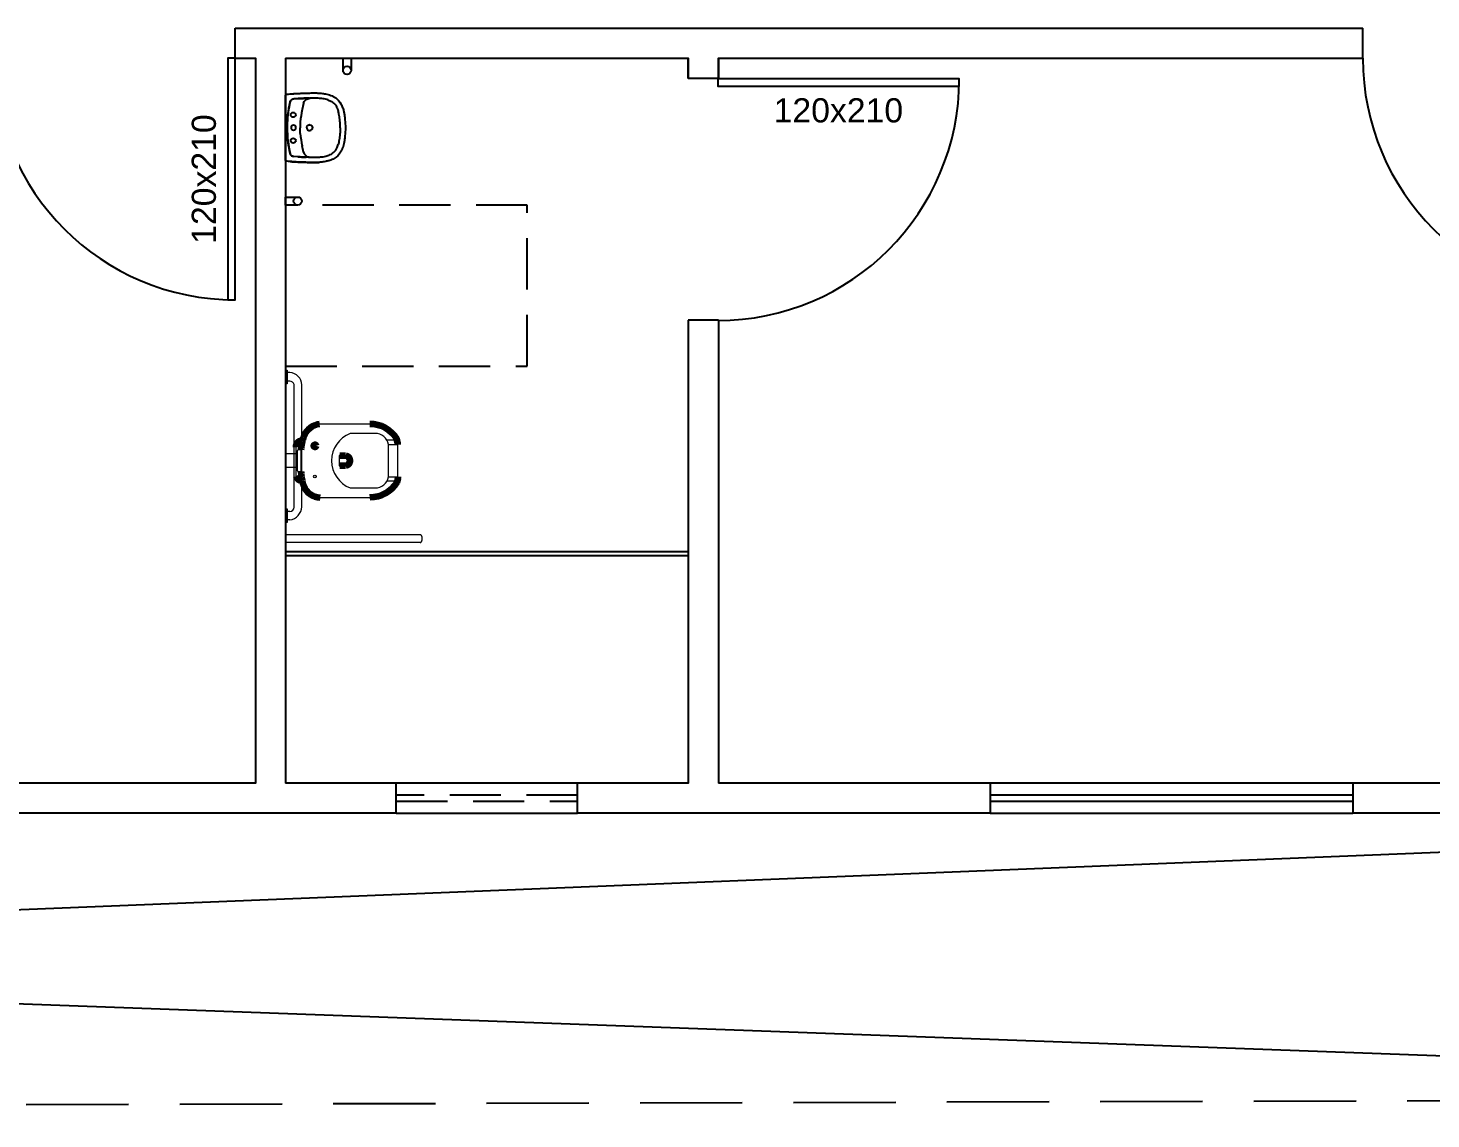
# Model space of a CAD drawing. Header units: centimetres. Extents: x 45464 to 685908, y 11779 to 14769.
# Drawn here: x 683614 to 684311, y 11803 to 12344 of the extents above; entities that cross this region are included whole.
import ezdxf
from ezdxf.enums import TextEntityAlignment as Align

# ---------------------------------------------------------------- set-up
doc = ezdxf.new("R2010")
doc.units = ezdxf.units.CM
doc.header["$LTSCALE"] = 4
doc.linetypes.add('DASHED2', pattern=[9.525, 6.35, -3.175])
doc.linetypes.add('HIDDENX2', pattern=[19.05, 12.7, -6.35])
for name, color, linetype in [('0.1', 1, 'Continuous'), ('0.2', 2, 'Continuous'), ('0.6', 6, 'Continuous'), ('02-CONT', 2, 'Continuous'), ('08', 8, 'Continuous'), ('PDF1_PH - Metal', 253, 'Continuous'), ('PROJEÇÕES', 1, 'DASHED2')]:
    doc.layers.add(name, color=color, linetype=linetype)
doc.styles.add('2mm 1-50', font='arial.ttf', dxfattribs={"height": 0.1})

# ---------------------------------------------------------------- blocks, each defined once
blk = doc.blocks.new('1_00e-flat-25-flat-1')
at = {"color": 1}
blk.add_arc((34.09, 62.7), 120, 180, 270, dxfattribs=at)
at = {"layer": '02-CONT'}
blk.add_lwpolyline([(34.09, 62.7), (30.49, 62.7), (30.49, -57.3), (34.09, -57.3)], close=True, dxfattribs=at)
blk = doc.blocks.new('1_00e-flat-24-flat-1')
at = {"color": 1}
blk.add_arc((34.09, 62.7), 120, 180, 270, dxfattribs=at)
at = {"layer": '02-CONT'}
blk.add_lwpolyline([(34.09, 62.7), (30.49, 62.7), (30.49, -57.3), (34.09, -57.3)], close=True, dxfattribs=at)
blk = doc.blocks.new('1_00e-flat-18-flat-1')
at = {"color": 1}
blk.add_arc((-62.7, 34.09), 120, 270, 0, dxfattribs=at)
at = {"layer": '02-CONT'}
blk.add_lwpolyline([(-62.7, 34.09), (-62.7, 30.49), (57.3, 30.49), (57.3, 34.09)], close=True, dxfattribs=at)
blk = doc.blocks.new('Barra 3-flat-12-flat-1')
at = {"layer": 'PDF1_PH - Metal', "lineweight": 9}
for points in [[(-25386.64, 19064.78), (-25386.64, 19071.54), (-25385.79, 19071.54), (-25385.79, 19064.78)], [(-25386.64, 18995.83), (-25386.64, 19002.59), (-25385.79, 19002.59), (-25385.79, 18995.83)]]:
    blk.add_lwpolyline(points, close=True, dxfattribs=at)
for points in [[(-25384.53, 19070.28), (-25385.79, 19070.28)], [(-25384.53, 19066.05), (-25385.79, 19066.05)], [(-25382.41, 19003.44), (-25382.41, 19064.35)], [(-25378.6, 19003.44), (-25378.6, 19064.35)], [(-25384.53, 19001.32), (-25385.79, 19001.32)], [(-25384.53, 18997.09), (-25385.79, 18997.09)]]:
    blk.add_lwpolyline(points, dxfattribs=at)
for centre, radius, start, end in [((-25384.75, 19064.14), 6.14, 0.03605, 87.94775), ((-25384.6, 19063.79), 2.26, 14.50164, 88.18154), ((-25385.58, 19004), 6.99, 278.69361, 357.12994), ((-25384.68, 19003.59), 2.27, 273.77353, 356.2236)]:
    blk.add_arc(centre, radius, start, end, dxfattribs=at)
blk = doc.blocks.new('bacia sanit-flat-10-flat-1')
at = {"layer": 'PDF1_PH - Metal', "lineweight": 9}
for points in [[(16680.07, -24414.14), (16655.12, -24414.14)], [(16682.61, -24418.79), (16682.19, -24418.79), (16681.77, -24418.79), (16681.34, -24418.79), (16680.5, -24418.79), (16672.04, -24418.79), (16671.61, -24418.79), (16671.19, -24418.79), (16670.77, -24418.79), (16670.34, -24418.79)], [(16643.27, -24425.27), (16643.27, -24425.56), (16643.27, -24439.09), (16643.27, -24439.94)], [(16644.54, -24426.83), (16644.54, -24426.83), (16644.96, -24426.83), (16645.39, -24426.83), (16645.81, -24426.83), (16645.81, -24432.33), (16645.81, -24437.82), (16645.39, -24437.82), (16644.96, -24437.82), (16644.54, -24437.82)], [(16693.69, -24422.17), (16688.58, -24422.17)], [(16689.38, -24424.29), (16693.61, -24424.29), (16694.03, -24424.29)], [(16689.38, -24429.36), (16689.38, -24428.94), (16689.38, -24428.52), (16689.38, -24428.1), (16689.38, -24427.67), (16689.38, -24427.25), (16689.38, -24426.83), (16689.38, -24426.4), (16689.38, -24425.98), (16689.38, -24425.56), (16689.38, -24425.13), (16689.38, -24424.71), (16689.38, -24424.29)], [(16689.38, -24424.29), (16693.61, -24424.29), (16694.03, -24424.29)], [(16694.03, -24440.36), (16694.03, -24439.94), (16694.03, -24439.52), (16694.03, -24439.09), (16694.03, -24438.67), (16694.03, -24438.25), (16694.03, -24437.82), (16694.03, -24437.4), (16694.03, -24436.98), (16694.03, -24436.56), (16694.03, -24436.13), (16694.03, -24435.71), (16694.03, -24435.29), (16694.03, -24434.86), (16694.03, -24434.44), (16694.03, -24434.02), (16694.03, -24433.59), (16694.03, -24433.17), (16694.03, -24432.75), (16694.03, -24432.33), (16694.03, -24431.9), (16694.03, -24431.48), (16694.03, -24431.06), (16694.03, -24430.63), (16694.03, -24430.21), (16694.03, -24429.79), (16694.03, -24429.36), (16694.03, -24428.94), (16694.03, -24428.52), (16694.03, -24428.1), (16694.03, -24427.67), (16694.03, -24427.25), (16694.03, -24426.83), (16694.03, -24426.4), (16694.03, -24425.98), (16694.03, -24425.56), (16694.03, -24425.13), (16694.03, -24424.71), (16694.03, -24424.29)], [(16643.27, -24428.94), (16638.2, -24428.94)], [(16644.12, -24437.4), (16644.12, -24436.98), (16644.12, -24436.56), (16644.12, -24428.1), (16644.12, -24427.67), (16644.12, -24427.25)], [(16665.69, -24429.79), (16665.27, -24429.79), (16664.85, -24429.79), (16664.85, -24430.21), (16664.85, -24430.63), (16664.85, -24431.06), (16664.85, -24431.48), (16664.85, -24431.9), (16664.85, -24432.33), (16664.85, -24432.75), (16664.85, -24433.17), (16664.85, -24433.59), (16664.85, -24434.02), (16664.85, -24434.44), (16664.85, -24434.86), (16665.27, -24434.86), (16665.27, -24434.86)], [(16689.38, -24435.71), (16689.38, -24435.29), (16689.38, -24434.86), (16689.38, -24434.44), (16689.38, -24434.02), (16689.38, -24433.59), (16689.38, -24433.17), (16689.38, -24432.75), (16689.38, -24432.33), (16689.38, -24431.9), (16689.38, -24431.48), (16689.38, -24431.06), (16689.38, -24430.63), (16689.38, -24430.21), (16689.38, -24429.36)], [(16643.27, -24435.71), (16638.2, -24435.71)], [(16689.38, -24440.36), (16689.38, -24439.94), (16689.38, -24439.52), (16689.38, -24439.09), (16689.38, -24438.67), (16689.38, -24438.25), (16689.38, -24437.82), (16689.38, -24437.4), (16689.38, -24436.98), (16689.38, -24436.56), (16689.38, -24436.13), (16689.38, -24435.71)], [(16689.38, -24440.36), (16693.61, -24440.36), (16694.03, -24440.36)], [(16670.34, -24445.86), (16670.77, -24445.86), (16671.19, -24445.86), (16671.61, -24445.86), (16672.04, -24445.86), (16680.5, -24445.86), (16680.92, -24445.86), (16681.34, -24445.86), (16681.77, -24445.86), (16682.19, -24445.86), (16682.61, -24445.86)], [(16693.69, -24442.48), (16688.63, -24442.48)], [(16655.12, -24450.52), (16680.07, -24450.52)]]:
    blk.add_lwpolyline(points, dxfattribs=at)
at = {"layer": 'PDF1_PH - Metal', "lineweight": 211}
for points in [[(16694.03, -24424.29, 0.086524), (16693.46, -24421.53, 0.264906), (16680.07, -24414.14)], [(16694.03, -24440.36, -0.086524), (16693.46, -24443.12, -0.264906), (16680.07, -24450.52)]]:
    blk.add_lwpolyline(points, format="xyb", dxfattribs=at)
blk.add_lwpolyline([(16670.34, -24432.33), (16670.34, -24432.33), (16670.34, -24432.33)], dxfattribs=at)
blk.add_circle((16652.79, -24424.92), 0.635, dxfattribs=at)
at = {"layer": 'PDF1_PH - Metal', "lineweight": 9}
blk.add_circle((16652.79, -24440.15), 0.635, dxfattribs=at)
at = {"layer": 'PDF1_PH - Metal', "lineweight": 211}
for centre, radius, start, end in [((16673.36, -24428.96), 27.63, 161.19873, 175.57304), ((16656.59, -24424.36), 10.33, 98.19513, 155.37301), ((16646.29, -24425.41), 3.02, 85.74071, 182.70743), ((16666.63, -23393.8), 1035.99, 269.92167, 270.07833), ((16667.79, -24432.33), 2.55, 275.86794, 84.13206), ((16646.32, -24439.1), 3.16, 195.39679, 271.83393), ((16671.97, -24436.5), 26.19, 182.90266, 198.98607), ((16666.63, -25678.06), 1243.19, 89.93472, 90.06528), ((16655.38, -24441.68), 8.83, 202.19445, 269.67834)]:
    blk.add_arc(centre, radius, start, end, dxfattribs=at)
at = {"layer": 'PDF1_PH - Metal', "lineweight": 9}
for centre, radius, start, end in [((16675.54, -24432.33), 14.5, 110.98218, 249.01782), ((16682.69, -24425.61), 6.82, 11.17197, 90.64388), ((16644.54, -24427.25), 0.423, 90, 180), ((16644.54, -24437.4), 0.423, 180, 270), ((16682.69, -24439.04), 6.82, 269.35612, 348.82803)]:
    blk.add_arc(centre, radius, start, end, dxfattribs=at)
blk = doc.blocks.new('L.51_P-flat-10-flat-1')
at = {"layer": '08'}
for p, q in [((0, 15.97), (0, 15.95)), ((0, -15.95), (0, 15.95)), ((0.56, 16.6), (0.72, 16.62)), ((0.56, 16.6), (0.56, 16.6)), ((2.32, 16.79), (2.32, 16.79)), ((6.08, 14.43), (4.05, 14.33)), ((6.08, 14.43), (4.06, 14.33)), ((6.08, 14.43), (6.08, 14.43)), ((11.04, 14.61), (10.22, 14.6)), ((11.92, 14.63), (12.22, 14.63)), ((16.64, 17.2), (16.64, 17.2)), ((1.76, 10.33), (1.76, 10.33)), ((8.93, 12.08), (8.24, 8.98)), ((21.07, 13.81), (21.07, 13.81)), ((0.79, 0), (0.79, 0)), ((1.76, -10.33), (1.76, -10.33)), ((8.93, -12.08), (8.24, -8.98)), ((21.07, -13.81), (21.07, -13.81)), ((0, -15.97), (0, -15.95)), ((0.56, -16.6), (0.56, -16.6)), ((0.72, -16.62), (0.56, -16.6)), ((2.32, -16.79), (2.32, -16.79)), ((6.08, -14.43), (4.05, -14.33)), ((6.08, -14.43), (4.06, -14.33)), ((6.08, -14.43), (6.08, -14.43)), ((11.04, -14.61), (10.22, -14.6)), ((11.92, -14.63), (12.22, -14.63)), ((16.64, -17.2), (16.64, -17.2))]:
    blk.add_line(p, q, dxfattribs=at)
for points in [[(0, 15.97), (0, 15.97, -0.380329), (0.56, 16.6)], [(0.72, 16.62), (0.72, 16.62, -0.007418), (2.32, 16.79)], [(4.05, 14.33), (4.05, 14.33, 0.334834), (2.29, 12.85)], [(2.29, 12.85), (2.29, 12.85, -0.332962), (4.06, 14.33)], [(2.31, 16.79, -0.00678), (3.89, 16.91, -0.004564), (5.71, 17.02, -0.002524), (7.53, 17.1, -0.004352), (12.09, 17.24, -0.006501), (14.36, 17.27, -0.013543), (16.64, 17.2)], [(2.32, 16.79, -0.006011), (4.1, 16.92, -0.005348), (6.76, 17.06, -0.004521), (12.12, 17.24, -0.006524), (14.38, 17.27, -0.013546), (16.64, 17.2)], [(4.06, 14.33), (4.06, 14.33, 0.000631), (4.05, 14.33)], [(11.04, 14.61, -0.005207), (9.81, 14.61, 0.005375), (9.19, 14.6, 0.00664), (8.57, 14.58, 0.004375), (7.95, 14.55, 0.001156), (6.7, 14.47, -0.003092), (6.08, 14.43)], [(6.08, 14.43, 0.002091), (6.47, 14.45, 0.001464), (7.63, 14.53, -0.004115), (8.42, 14.58, -0.007251), (9.21, 14.6)], [(8.93, 12.08), (8.93, 12.08, -0.307483), (11.52, 14.52)], [(9.21, 14.6, -0.00474), (9.49, 14.6, -0.002257), (9.75, 14.6, 0.000797), (10.22, 14.6)], [(11.62, 14.61), (11.62, 14.61, 0.000884), (11.04, 14.61)], [(11.57, 14.56, -0.048484), (11.57, 14.55, -0.048279), (11.57, 14.55, -0.084885), (11.57, 14.55, -0.141909), (11.57, 14.55, -0.057696), (11.57, 14.55, -0.043541), (11.57, 14.54, -0.040045), (11.57, 14.54, -0.034229), (11.56, 14.54, -0.023292), (11.56, 14.54, -0.016532), (11.55, 14.53, -0.014864), (11.54, 14.53, -0.018599), (11.53, 14.52, -0.010502), (11.52, 14.52)], [(11.56, 14.59, -0.041118), (11.57, 14.59, -0.033041), (11.57, 14.59, -0.026349), (11.58, 14.6, -0.020575), (11.59, 14.6, -0.016329), (11.6, 14.6, -0.013256), (11.61, 14.61, -0.016526), (11.63, 14.61, -0.01256), (11.65, 14.61, -0.007787), (11.67, 14.62)], [(11.57, 14.56, -0.032299), (11.56, 14.56, -0.039418), (11.56, 14.56, -0.046129), (11.56, 14.57, -0.058765), (11.56, 14.57, -0.15242), (11.56, 14.57, -0.058959), (11.56, 14.58, -0.046419), (11.56, 14.58, 0.005047), (11.56, 14.58, 0.034816), (11.56, 14.58, 0.004251), (11.56, 14.58, -0.041022), (11.56, 14.59)], [(11.67, 14.62), (11.67, 14.62, -0.021484), (11.62, 14.61)], [(18.62, 14.38, 0.025995), (16.23, 14.61, 0.0078), (15.43, 14.64, 0.006638), (12.22, 14.63)], [(16.64, 17.2, -0.021184), (18.8, 16.97, -0.011263), (19.78, 16.8)], [(21.07, 13.81, 0.022641), (19.86, 14.14, 0.018458), (18.62, 14.38)], [(19.78, 16.8, -0.041222), (22.44, 16.07, -0.064156), (24.9, 14.79, -0.11159), (27.48, 11.94, -0.047064), (28.38, 9.92, -0.01722), (28.7, 8.86, -0.01972), (29.06, 7.24, -0.013523), (29.32, 5.6, -0.009069), (29.51, 3.95)], [(0.79, 0), (0.79, 0, -0.05776), (2.29, 12.85)], [(2.29, 12.85), (2.29, 12.85, 0.047394), (0.83, 2.2)], [(2.29, 12.85), (2.29, 12.85, -0.000374), (2.29, 12.85)], [(21.07, 13.81, -0.030827), (22.21, 13.36, -0.09604), (24.36, 11.82, -0.063195), (25.35, 10.43, -0.034611), (25.86, 9.29, -0.022848), (26.18, 8.32)], [(26.91, 4.06, 0.00807), (26.75, 5.41, 0.011919), (26.53, 6.74, 0.013199), (26.31, 7.8, 0.008071), (26.18, 8.32)], [(0.83, 2.2), (0.83, 2.2, 0.010006), (0.79, 0)], [(0.83, -2.2), (0.83, -2.2, -0.010006), (0.79, 0)], [(7.31, 2.88, 0.012649), (7.2, 0.9, 0.007226), (7.19, 0)], [(10.52, 0), (10.52, 0, -0.124906), (10.7, 0.69)], [(10.74, 0.77), (10.74, 0.77, -0.2534), (11.94, 1.44)], [(12.12, 1.43), (12.12, 1.43, -0.381509), (13.4, 0)], [(26.98, 3.19), (26.98, 3.19, 0.005718), (26.91, 4.06)], [(27.11, 0), (27.11, 0, 0.019657), (26.98, 3.19)], [(29.51, 3.95), (29.51, 3.95, -0.024376), (29.7, 0)], [(29.7, 0), (29.7, 0, -0.024234), (29.51, -3.95)], [(0.79, 0), (0.79, 0, 0.05776), (2.29, -12.85)], [(2.29, -12.85), (2.29, -12.85, -0.047394), (0.83, -2.2)], [(7.31, -2.88, -0.012649), (7.2, -0.9, -0.007226), (7.19, 0)], [(10.52, 0), (10.52, 0, 0.124906), (10.7, -0.69)], [(10.74, -0.77), (10.74, -0.77, 0.2534), (11.94, -1.44)], [(12.12, -1.43), (12.12, -1.43, 0.381509), (13.4, 0)], [(29.51, -3.95, -0.007611), (29.32, -5.6, -0.01342), (29.06, -7.25, -0.036993), (28.37, -9.92, -0.053243), (27.33, -12.19, -0.127567), (24.19, -15.25, -0.05263), (21.92, -16.25, -0.024865), (20.32, -16.69, -0.007061), (19.78, -16.8)], [(26.91, -4.06, -0.00807), (26.75, -5.41, -0.011919), (26.53, -6.74, -0.013199), (26.31, -7.8, -0.008071), (26.18, -8.32)], [(26.98, -3.19), (26.98, -3.19, -0.005718), (26.91, -4.06)], [(27.11, 0), (27.11, 0, -0.019657), (26.98, -3.19)], [(4.05, -14.33), (4.05, -14.33, -0.334834), (2.29, -12.85)], [(2.29, -12.85), (2.29, -12.85, 0.000374), (2.29, -12.85)], [(2.29, -12.85), (2.29, -12.85, 0.332966), (4.06, -14.33)], [(8.93, -12.08), (8.93, -12.08, 0.307483), (11.52, -14.52)], [(18.62, -14.38, 0.020568), (20.01, -14.11, 0.019806), (21.07, -13.81)], [(21.07, -13.81, 0.030827), (22.21, -13.36, 0.09604), (24.36, -11.82, 0.063195), (25.35, -10.43, 0.034611), (25.86, -9.29, 0.022848), (26.18, -8.32)], [(0.56, -16.6), (0.56, -16.6, -0.380301), (0, -15.97)], [(2.32, -16.79), (2.32, -16.79, -0.007612), (0.72, -16.62)], [(16.64, -17.2, -0.014577), (14.36, -17.27, -0.005049), (13, -17.26, -0.003057), (11.18, -17.22, -0.003579), (6.63, -17.06, -0.005839), (3.9, -16.91, -0.006773), (2.31, -16.79)], [(2.32, -16.79, 0.006011), (4.1, -16.92, 0.005348), (6.76, -17.06, 0.004521), (12.12, -17.24, 0.006524), (14.38, -17.27, 0.013546), (16.64, -17.2)], [(4.06, -14.33), (4.06, -14.33, -0.000631), (4.05, -14.33)], [(11.04, -14.61, 0.005207), (9.81, -14.61, -0.005375), (9.19, -14.6, -0.00664), (8.57, -14.58, -0.004375), (7.95, -14.55, -0.001156), (6.7, -14.47, 0.003092), (6.08, -14.43)], [(6.08, -14.43, -0.002091), (6.47, -14.45, -0.001464), (7.63, -14.53, 0.004115), (8.42, -14.58, 0.007251), (9.21, -14.6)], [(9.21, -14.6, 0.00474), (9.49, -14.6, 0.002257), (9.75, -14.6, -0.000797), (10.22, -14.6)], [(11.62, -14.61), (11.62, -14.61, -0.000884), (11.04, -14.61)], [(11.48, -14.55, 0.031436), (11.48, -14.55, 0.037384), (11.47, -14.56, 0.040471), (11.47, -14.56, 0.050709), (11.47, -14.56, 0.178998), (11.47, -14.57, 0.053532), (11.47, -14.57, 0.043329), (11.47, -14.57, 0.036196), (11.48, -14.58, 0.039167), (11.48, -14.58, -0.07472), (11.48, -14.58, 0.042333), (11.48, -14.58)], [(11.48, -14.55, 0.009681), (11.49, -14.55, 0.009978), (11.5, -14.54, 0.026851), (11.51, -14.54, 0.027297), (11.52, -14.54, 0.027498), (11.52, -14.54, 0.032168), (11.52, -14.54, 0.049163), (11.52, -14.53, 0.186923), (11.52, -14.53, 0.107041), (11.52, -14.53, 0.038487), (11.52, -14.53, 0.012498), (11.52, -14.52, -0.025241), (11.52, -14.52, -0.046032), (11.52, -14.52)], [(11.48, -14.58, 0.034945), (11.49, -14.58, 0.02698), (11.49, -14.59, 0.021593), (11.5, -14.59, 0.016954), (11.51, -14.6, 0.017111), (11.53, -14.6, 0.016189), (11.55, -14.6, 0.01233), (11.58, -14.61, 0.012048), (11.62, -14.61)], [(11.57, -14.56, 0.048484), (11.57, -14.55, 0.048279), (11.57, -14.55, 0.084885), (11.57, -14.55, 0.141909), (11.57, -14.55, 0.057696), (11.57, -14.55, 0.043541), (11.57, -14.54, 0.040045), (11.57, -14.54, 0.034229), (11.56, -14.54, 0.023292), (11.56, -14.54, 0.016532), (11.55, -14.53, 0.014864), (11.54, -14.53, 0.018599), (11.53, -14.52, 0.010502), (11.52, -14.52)], [(11.57, -14.56, 0.032299), (11.56, -14.56, 0.039418), (11.56, -14.56, 0.046129), (11.56, -14.57, 0.058765), (11.56, -14.57, 0.15242), (11.56, -14.57, 0.058959), (11.56, -14.58, 0.046419), (11.56, -14.58, -0.005047), (11.56, -14.58, -0.034816), (11.56, -14.58, -0.004251), (11.56, -14.58, 0.041022), (11.56, -14.59)], [(11.56, -14.59, 0.041118), (11.57, -14.59, 0.033041), (11.57, -14.59, 0.026349), (11.58, -14.6, 0.020575), (11.59, -14.6, 0.016329), (11.6, -14.6, 0.013256), (11.61, -14.61, 0.016526), (11.63, -14.61, 0.01256), (11.65, -14.61, 0.007787), (11.67, -14.62)], [(11.67, -14.62), (11.67, -14.62, 0.021484), (11.62, -14.61)], [(12.22, -14.63, 0.002269), (13.83, -14.65, 0.004998), (15.03, -14.64, 0.007991), (16.23, -14.61, 0.025422), (18.62, -14.38)], [(19.78, -16.8, -0.02367), (17.62, -17.12, -0.009145), (16.64, -17.2)]]:
    blk.add_lwpolyline(points, format="xyb", dxfattribs=at)
at = {"layer": '08', "ltscale": 27.502596}
for centre in [(3.8, 6.4), (3.8, -6.4)]:
    blk.add_circle(centre, 1.22, dxfattribs=at)
at = {"layer": '08'}
for centre, radius, start, end in [((51.2, -0.66), 44.03, 167.34497, 175.38395), ((3.93, 0), 1.22, 0, 180), ((3.93, 0), 1.22, 180, 360), ((51.2, 0.66), 44.03, 184.61605, 192.65503)]:
    blk.add_arc(centre, radius, start, end, dxfattribs=at)
for centre, major_axis, ratio, start_param, end_param in [((11.96, 11.4), (-0.71, 3.15), 0.999971, 6.072313, 6.14966), ((11.95, 0), (-0.06, 1.44), 0.992169, 1.011226, 1.027848), ((11.95, 0), (-0.03, 1.44), 0.991671, 0.983616, 1.029637), ((11.96, -0.02), (-0.13, 1.46), 0.992499, 6.08291, 6.210576), ((11.95, 0), (-0.06, -1.44), 0.992169, 5.255337, 5.27196), ((11.95, 0), (-0.03, -1.44), 0.991671, 5.253548, 5.29957), ((11.96, 0.02), (-0.13, -1.46), 0.992499, 0.072609, 0.200275), ((11.48, -15.19), (-0.347, 0.538), 0.98852, 5.563301, 5.699979), ((11.48, -15.22), (-0.424, -0.48), 0.993745, 3.733046, 3.862859), ((11.96, -11.4), (-0.71, -3.15), 0.999971, 0.133525, 0.210872)]:
    blk.add_ellipse(centre, major_axis=major_axis, ratio=ratio, start_param=start_param, end_param=end_param, dxfattribs=at)

msp = doc.modelspace()

# ---------------------------------------------------------------- linework, layer by layer
at = {"layer": '0.1'}
for p, q in [((683742.2, 12084.44), (683942.2, 12084.44)), ((683742.2, 12082.44), (683942.2, 12082.44)), ((684797.2, 11954.44), (681042.9, 11802.64)), ((681042.9, 11954.34), (684883.44, 11813.14))]:
    msp.add_line(p, q, dxfattribs=at)
at = {"layer": '0.1', "linetype": 'DASHED2'}
for p, q in [((683887.2, 11963.44), (683797.2, 11963.44)), ((683797.2, 11960.44), (683887.2, 11960.44))]:
    msp.add_line(p, q, dxfattribs=at)
at = {"layer": '0.1', "linetype": 'HIDDENX2'}
msp.add_lwpolyline([(684883.44, 11813.14), (681042.9, 11802.64)], dxfattribs=at)
at = {"layer": '0.2'}
for p, q in [((684272.2, 11969.44), (684092.2, 11969.44)), ((684272.2, 11963.44), (684092.2, 11963.44)), ((684092.2, 11960.44), (684272.2, 11960.44)), ((684092.2, 11954.44), (684272.2, 11954.44))]:
    msp.add_line(p, q, dxfattribs=at)
at = {"layer": '0.6'}
for p, q in [((683717.2, 12329.44), (683717.2, 12344.44)), ((684277.2, 12329.44), (684277.2, 12344.44)), ((683957.2, 12319.44), (683942.2, 12319.44)), ((683957.2, 12199.44), (683942.2, 12199.44)), ((683797.2, 11954.44), (683797.2, 11969.44)), ((683887.2, 11969.44), (683797.2, 11969.44)), ((683887.2, 11954.44), (683887.2, 11969.44)), ((684092.2, 11969.44), (684092.2, 11954.44)), ((684272.2, 11969.44), (684272.2, 11954.44)), ((683797.2, 11954.44), (683887.2, 11954.44))]:
    msp.add_line(p, q, dxfattribs=at)
for points in [[(683717.2, 12344.44), (683742.2, 12344.44)], [(683727.2, 12344.44), (683967.2, 12344.44)], [(683967.2, 12344.44), (684277.2, 12344.44)], [(683717.2, 12329.44), (683727.2, 12329.44), (683727.2, 11969.44), (683592.2, 11969.44)], [(683742.2, 12329.44), (683742.2, 11969.44)], [(683742.2, 12329.44), (683942.2, 12329.44), (683942.2, 12319.44)], [(683942.2, 12319.44), (683942.2, 12329.44)], [(683957.2, 12329.44), (683957.2, 12319.44)], [(683957.2, 12319.44), (683957.2, 12329.44), (683967.2, 12329.44)], [(683967.2, 12329.44), (684277.2, 12329.44)], [(684397.2, 12329.44), (684407.2, 12329.44), (684407.2, 11969.44), (684272.2, 11969.44)], [(683942.2, 12199.44), (683942.2, 11969.44), (683887.2, 11969.44)], [(683957.2, 12199.44), (683957.2, 11969.44)], [(683797.2, 11969.44), (683742.2, 11969.44)], [(684092.2, 11969.44), (683957.2, 11969.44)], [(683742.2, 11954.44), (683592.2, 11954.44)], [(683797.2, 11954.44), (683727.2, 11954.44)], [(683957.2, 11954.44), (683887.2, 11954.44)], [(684092.2, 11954.44), (683942.2, 11954.44)], [(684422.2, 11954.44), (684272.2, 11954.44)]]:
    msp.add_lwpolyline(points, dxfattribs=at)
at = {"layer": 'PDF1_PH - Metal'}
for points in [[(683770.73, 12323.44), (683770.73, 12329.44), (683774.73, 12329.44), (683774.73, 12323.44)], [(683748.2, 12256.53), (683742.2, 12256.53), (683742.2, 12260.53), (683748.2, 12260.53)]]:
    msp.add_lwpolyline(points, dxfattribs=at)
at = {"layer": 'PDF1_PH - Metal', "lineweight": 9}
for points in [[(683809.11, 12092.79), (683742.2, 12092.79)], [(683809.11, 12088.98), (683742.2, 12088.98)]]:
    msp.add_lwpolyline(points, dxfattribs=at)
msp.add_lwpolyline([(683809.11, 12088.98, 0.176777), (683809.51, 12089.12, 0.043904), (683809.61, 12089.23, 0.042425), (683809.73, 12089.39, 0.033143), (683809.83, 12089.58, 0.033667), (683809.93, 12089.86, 0.038328), (683810.03, 12090.35, 0.068668), (683810.02, 12091.5, 0.032308), (683809.93, 12091.9, 0.033667), (683809.83, 12092.19, 0.032003), (683809.73, 12092.38, 0.096572), (683809.48, 12092.66, 0.164767), (683809.11, 12092.79)], format="xyb", dxfattribs=at)
at = {"layer": 'PDF1_PH - Metal'}
for centre in [(683772.73, 12323.44), (683748.2, 12258.53)]:
    msp.add_circle(centre, 2, dxfattribs=at)
at = {"layer": 'PROJEÇÕES', "color": 250}
msp.add_lwpolyline([(683742.2, 12176.53), (683862.2, 12176.53), (683862.2, 12256.53), (683742.2, 12256.53)], close=True, dxfattribs=at)

# ---------------------------------------------------------------- block references
at = {"layer": '0.6'}
for name, p in [('1_00e-flat-24-flat-1', (683683.11, 12266.74)), ('1_00e-flat-25-flat-1', (684363.11, 12266.74)), ('1_00e-flat-18-flat-1', (684019.5, 12285.1)), ('L.51_P-flat-10-flat-1', (683742.2, 12294.94)), ('Barra 3-flat-12-flat-1', (709128.84, -6896.96)), ('bacia sanit-flat-10-flat-1', (667104, 36561.88))]:
    msp.add_blockref(name, p, dxfattribs=at)

# ---------------------------------------------------------------- texts
at = {"layer": '02-CONT', "style": '2mm 1-50'}
msp.add_text('120x210', height=12, dxfattribs=at).set_placement((684016.75, 12303.58), align=Align.MIDDLE_CENTER)
msp.add_text('120x210', height=12, rotation=90, dxfattribs=at).set_placement((683701.6, 12269.44), align=Align.MIDDLE_CENTER)

doc.saveas('drawing.dxf')
